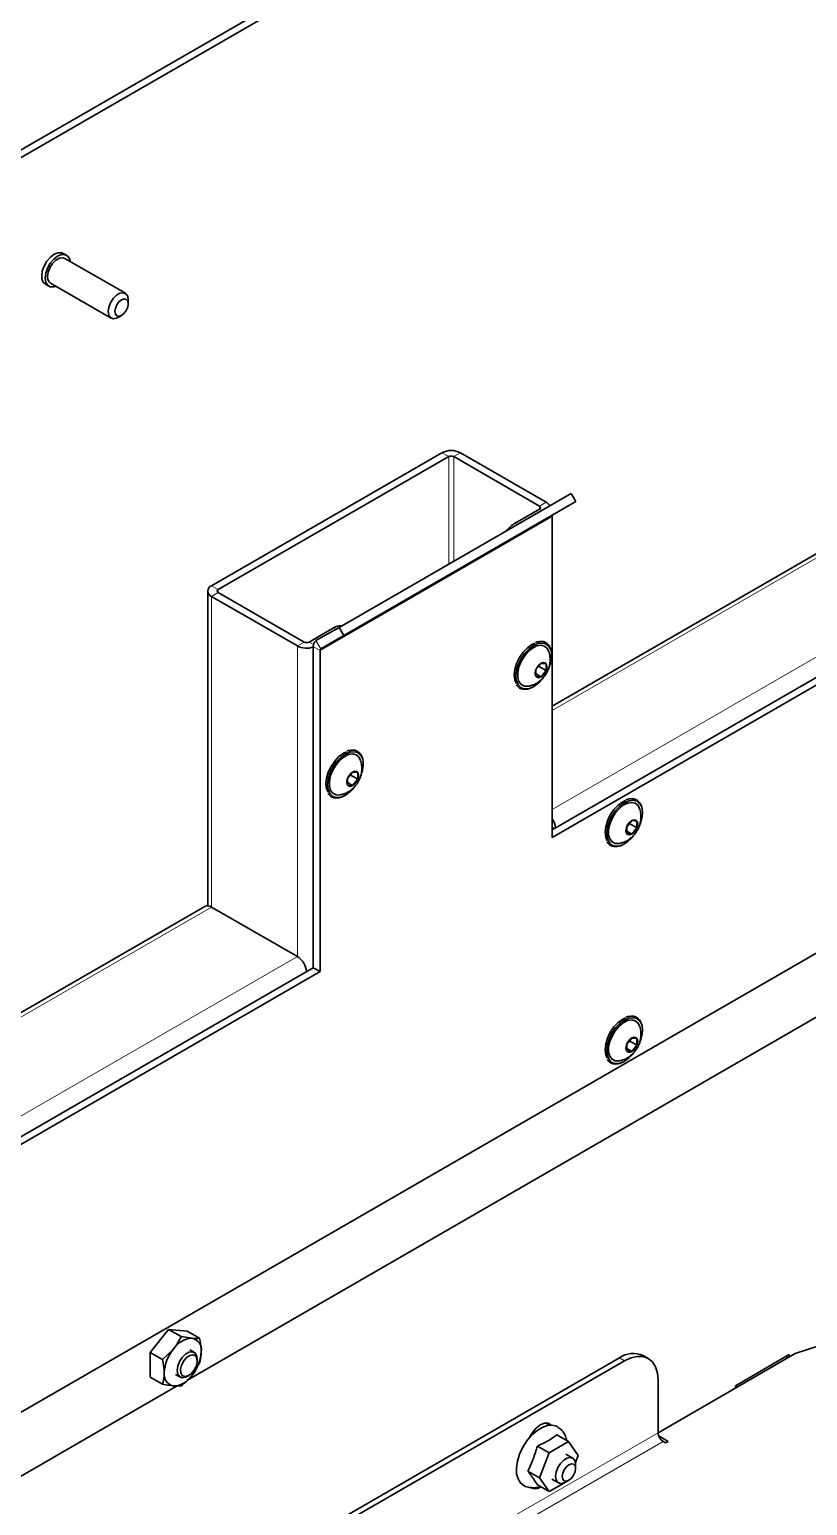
# Paper-space layout 'Blatt1' of a CAD drawing. Header units: millimetres. Extents: x 0 to 1189, y 0 to 841.
# Drawn here: x 789.1 to 821.8, y 634.1 to 696.2 of the extents above; entities that cross this region are included whole.
import ezdxf

# ---------------------------------------------------------------- set-up
doc = ezdxf.new("R2010")
doc.units = ezdxf.units.MM

psp = doc.layouts.new('Blatt1')

# ---------------------------------------------------------------- linework, layer by layer
at = {"color": 7, "linetype": 'Continuous', "lineweight": 35}
for p, q in [((764.889, 677.351), (869.937, 737.994)), ((764.889, 677.025), (869.937, 737.668)), ((856.98, 694.228), (811.074, 667.727)), ((860.996, 691.338), (811.074, 662.519)), ((861.279, 691.175), (811.074, 662.193)), ((790.66, 686.686), (790.519, 686.768)), ((793.131, 685.087), (790.585, 686.556)), ((789.769, 685.469), (789.91, 685.387)), ((789.985, 685.517), (792.531, 684.048)), ((793.255, 684.649), (793.255, 684.812)), ((792.831, 684.077), (792.972, 684.159)), ((786.75, 636.882), (861.279, 679.907)), ((806.445, 678.381), (796.753, 672.787)), ((806.727, 678.218), (797.036, 672.623)), ((810.546, 676.134), (806.936, 678.218)), ((810.829, 676.297), (807.219, 678.381)), ((811.874, 676.671), (802.116, 671.038)), ((812.074, 676.325), (802.316, 670.691)), ((811.105, 675.765), (812.074, 676.325)), ((811.874, 676.671), (812.074, 676.325)), ((809.519, 675.421), (810.546, 676.014)), ((811.074, 662.193), (811.074, 675.697)), ((796.593, 672.563), (796.593, 659.328)), ((796.753, 672.34), (800.363, 670.256)), ((797.036, 672.503), (800.646, 670.419)), ((801.882, 671.012), (800.855, 670.419)), ((802.116, 671.038), (801.147, 670.478)), ((802.316, 670.691), (801.347, 670.132)), ((802.116, 671.038), (802.316, 670.691)), ((801.033, 670.227), (801.033, 656.723)), ((801.316, 670.064), (801.316, 656.559)), ((810.608, 669.522), (810.395, 669.258)), ((810.395, 669.258), (810.395, 668.976)), ((810.509, 669.4), (810.82, 669.221)), ((810.82, 669.503), (810.608, 669.522)), ((810.82, 669.221), (810.82, 669.503)), ((810.395, 669.079), (810.608, 668.957)), ((810.395, 668.976), (810.608, 668.957)), ((810.608, 668.957), (810.82, 669.221)), ((802.688, 664.95), (802.476, 664.687)), ((802.9, 664.932), (802.688, 664.95)), ((802.9, 664.649), (802.9, 664.932)), ((802.476, 664.687), (802.476, 664.404)), ((802.476, 664.507), (802.688, 664.385)), ((802.476, 664.404), (802.688, 664.385)), ((802.589, 664.828), (802.9, 664.649)), ((802.688, 664.385), (802.9, 664.649)), ((814.426, 662.908), (814.214, 662.644)), ((814.214, 662.644), (814.214, 662.361)), ((814.214, 662.465), (814.426, 662.342)), ((814.327, 662.786), (814.638, 662.606)), ((814.638, 662.889), (814.426, 662.908)), ((814.426, 662.342), (814.638, 662.606)), ((814.638, 662.606), (814.638, 662.889)), ((814.214, 662.361), (814.426, 662.342)), ((796.48, 659.302), (773.798, 646.208)), ((796.753, 659.275), (800.363, 657.191)), ((801.033, 656.723), (778.309, 643.604)), ((801.316, 656.559), (778.592, 643.441)), ((801.316, 656.559), (801.033, 656.723)), ((795.721, 639.366), (824.447, 655.949)), ((814.426, 653.763), (814.214, 653.499)), ((814.638, 653.744), (814.426, 653.763)), ((814.638, 653.461), (814.638, 653.744)), ((814.214, 653.499), (814.214, 653.216)), ((814.214, 653.32), (814.426, 653.197)), ((814.214, 653.216), (814.426, 653.197)), ((814.327, 653.64), (814.638, 653.461)), ((814.426, 653.197), (814.638, 653.461)), ((794.952, 641.51), (794.174, 640.543)), ((794.952, 641.51), (795.477, 641.208)), ((795.73, 641.441), (794.952, 641.51)), ((795.73, 641.441), (796.255, 641.138)), ((794.699, 640.24), (795.157, 640.684)), ((795.477, 641.208), (795.935, 641.133)), ((822.328, 640.837), (821.295, 640.493)), ((781.376, 621.531), (813.903, 640.308)), ((781.588, 621.408), (814.115, 640.186)), ((794.174, 640.543), (794.699, 640.24)), ((794.174, 640.543), (794.174, 639.506)), ((796.03, 640.544), (795.846, 640.65)), ((796.255, 640.101), (795.935, 639.577)), ((796.154, 640.188), (796.154, 640.269)), ((815.115, 640.285), (814.903, 640.407)), ((821.295, 640.493), (815.529, 637.164)), ((821.044, 640.446), (818.782, 639.14)), ((820.945, 640.291), (820.945, 640.389)), ((821.044, 640.348), (821.044, 640.446)), ((794.174, 639.506), (794.699, 639.203)), ((795.246, 639.611), (795.43, 639.505)), ((795.73, 639.534), (795.801, 639.575)), ((786.75, 634.187), (795.314, 639.131)), ((795.477, 639.133), (795.157, 639.128)), ((815.529, 639.369), (815.529, 637.164)), ((818.782, 639.14), (818.782, 639.042)), ((818.824, 639.165), (818.824, 639.067)), ((810.905, 637.474), (810.859, 637.568)), ((811.275, 637.072), (811.765, 636.788)), ((815.953, 636.797), (815.557, 637.025)), ((810.458, 636.6), (810.949, 636.317)), ((811.765, 636.788), (810.949, 636.317)), ((812.174, 636.207), (811.765, 636.788)), ((815.741, 636.797), (815.847, 636.736)), ((815.847, 636.736), (815.953, 636.797)), ((810.949, 636.317), (810.541, 635.265)), ((811.94, 636.092), (811.657, 636.256)), ((812.057, 635.906), (812.174, 636.207)), ((812.064, 635.654), (812.064, 635.818)), ((810.05, 635.548), (810.541, 635.265)), ((810.541, 635.265), (810.949, 634.684)), ((810.949, 634.684), (811.765, 635.155)), ((811.057, 635.216), (811.34, 635.053)), ((811.64, 635.083), (811.781, 635.164)), ((811.765, 635.155), (811.765, 635.155)), ((810.458, 634.967), (810.949, 634.684))]:
    psp.add_line(p, q, dxfattribs=at)
at = {"color": 8, "linetype": 'Continuous', "lineweight": 18}
for p, q in [((811.074, 667.542), (857.14, 694.136)), ((811.074, 663.374), (860.75, 692.052)), ((806.727, 678.218), (806.445, 678.381)), ((806.727, 673.7), (806.727, 678.218)), ((806.936, 678.218), (807.219, 678.381)), ((806.936, 673.82), (806.936, 678.218)), ((810.546, 676.134), (810.829, 676.297)), ((810.546, 676.014), (810.546, 676.134)), ((801.316, 670.064), (811.074, 675.697)), ((811.105, 675.765), (801.347, 670.132)), ((810.546, 676.014), (810.641, 675.959)), ((809.519, 675.421), (809.613, 675.366)), ((797.036, 672.623), (796.753, 672.787)), ((797.036, 672.503), (796.753, 672.34)), ((796.753, 659.275), (796.753, 672.34)), ((797.036, 672.503), (797.036, 672.623)), ((801.347, 670.132), (801.147, 670.478)), ((801.977, 670.957), (801.882, 671.012)), ((800.646, 670.419), (800.363, 670.256)), ((800.363, 670.256), (800.363, 657.191)), ((800.855, 670.419), (801.041, 670.311)), ((801.316, 670.064), (801.033, 670.227)), ((811.074, 662.644), (811.182, 662.582)), ((773.958, 646.116), (796.753, 659.275)), ((777.568, 644.032), (800.363, 657.191)), ((814.115, 640.186), (813.903, 640.308)), ((815.529, 637.164), (780.174, 616.754)), ((780.386, 616.387), (815.741, 636.797))]:
    psp.add_line(p, q, dxfattribs=at)
at = {"color": 7, "linetype": 'Continuous', "lineweight": 35, "flags": 128}
for points in [[(789.614, 685.812), (789.64, 686.016), (789.715, 686.231), (789.832, 686.434), (789.98, 686.606), (790.144, 686.731), (790.308, 686.795), (790.456, 686.794), (790.519, 686.768)], [(789.755, 685.731), (789.781, 685.935), (789.856, 686.149), (789.974, 686.352), (790.121, 686.525), (790.285, 686.649), (790.449, 686.714), (790.597, 686.712), (790.714, 686.644), (790.79, 686.517), (790.81, 686.426)], [(789.861, 685.792), (789.887, 685.974), (789.96, 686.164), (790.073, 686.339), (790.212, 686.477), (790.359, 686.562), (790.497, 686.583), (790.585, 686.556)], [(790.21, 685.387), (790.121, 685.36), (789.974, 685.361), (789.856, 685.429), (789.781, 685.556), (789.755, 685.731)], [(792.831, 684.077), (792.757, 684.042), (792.619, 684.02), (792.506, 684.065), (792.432, 684.169), (792.407, 684.322), (792.432, 684.505), (792.506, 684.694), (792.619, 684.869), (792.757, 685.007), (792.905, 685.092), (793.043, 685.114), (793.156, 685.07), (793.23, 684.965), (793.255, 684.812), (793.255, 684.812)], [(793.255, 684.649), (793.234, 684.761), (793.172, 684.832), (793.081, 684.85), (792.972, 684.812), (792.864, 684.725), (792.772, 684.601), (792.711, 684.46), (792.689, 684.322), (792.711, 684.21), (792.772, 684.139), (792.864, 684.121), (792.972, 684.159), (793.081, 684.246), (793.172, 684.37), (793.234, 684.511), (793.255, 684.649)], [(810.353, 670.378), (810.226, 670.317), (810.034, 670.177), (809.855, 669.988), (809.701, 669.763), (809.583, 669.517), (809.509, 669.268), (809.483, 669.031), (809.509, 668.824), (809.574, 668.673)], [(810.755, 670.358), (810.668, 670.376), (810.489, 670.358), (810.296, 670.276), (810.104, 670.136), (809.925, 669.947), (809.771, 669.722), (809.653, 669.477), (809.579, 669.227), (809.554, 668.99), (809.579, 668.783), (809.653, 668.619), (809.717, 668.549)], [(810.937, 670.021), (810.87, 670.153), (810.755, 670.251), (810.605, 670.286), (810.433, 670.257), (810.251, 670.167), (810.071, 670.02), (809.909, 669.829), (809.775, 669.608), (809.68, 669.372), (809.631, 669.141), (809.631, 668.929), (809.68, 668.754), (809.775, 668.629), (809.909, 668.562), (810.071, 668.558), (810.09, 668.562)], [(810.855, 669.382), (810.836, 669.481), (810.783, 669.543), (810.702, 669.558), (810.608, 669.525), (810.513, 669.449), (810.433, 669.341), (810.379, 669.217), (810.36, 669.097), (810.379, 668.998), (810.433, 668.936), (810.513, 668.921), (810.608, 668.954), (810.702, 669.03), (810.783, 669.138), (810.836, 669.262), (810.855, 669.382)], [(802.434, 665.806), (802.306, 665.745), (802.114, 665.605), (801.935, 665.416), (801.781, 665.191), (801.663, 664.946), (801.589, 664.696), (801.564, 664.459), (801.589, 664.252), (801.654, 664.101)], [(802.836, 665.786), (802.748, 665.804), (802.569, 665.786), (802.377, 665.705), (802.185, 665.564), (802.006, 665.375), (801.852, 665.15), (801.734, 664.905), (801.66, 664.655), (801.634, 664.419), (801.66, 664.211), (801.734, 664.047), (801.797, 663.977)], [(803.018, 665.45), (802.951, 665.582), (802.835, 665.679), (802.686, 665.714), (802.514, 665.686), (802.331, 665.595), (802.152, 665.448), (801.989, 665.257), (801.856, 665.036), (801.761, 664.801), (801.711, 664.569), (801.711, 664.357), (801.761, 664.182), (801.856, 664.057), (801.989, 663.99), (802.152, 663.986), (802.17, 663.99)], [(802.935, 664.81), (802.917, 664.909), (802.863, 664.971), (802.783, 664.986), (802.688, 664.953), (802.593, 664.877), (802.513, 664.769), (802.459, 664.645), (802.44, 664.525), (802.459, 664.426), (802.513, 664.365), (802.593, 664.349), (802.688, 664.382), (802.783, 664.458), (802.863, 664.567), (802.917, 664.69), (802.935, 664.81)], [(814.171, 663.764), (814.044, 663.703), (813.852, 663.563), (813.673, 663.374), (813.519, 663.149), (813.401, 662.903), (813.327, 662.653), (813.302, 662.417), (813.327, 662.21), (813.392, 662.059)], [(814.574, 663.744), (814.486, 663.762), (814.307, 663.744), (814.115, 663.662), (813.923, 663.522), (813.744, 663.333), (813.59, 663.108), (813.472, 662.862), (813.398, 662.613), (813.372, 662.376), (813.398, 662.169), (813.472, 662.005), (813.535, 661.934)], [(814.756, 663.407), (814.689, 663.539), (814.573, 663.636), (814.424, 663.672), (814.251, 663.643), (814.069, 663.552), (813.89, 663.406), (813.727, 663.215), (813.594, 662.993), (813.499, 662.758), (813.449, 662.526), (813.449, 662.315), (813.499, 662.14), (813.594, 662.014), (813.727, 661.947), (813.89, 661.944), (813.908, 661.947)], [(814.673, 662.768), (814.655, 662.867), (814.601, 662.928), (814.521, 662.944), (814.426, 662.911), (814.331, 662.835), (814.251, 662.726), (814.197, 662.603), (814.178, 662.482), (814.197, 662.384), (814.251, 662.322), (814.331, 662.306), (814.426, 662.339), (814.521, 662.416), (814.601, 662.524), (814.655, 662.648), (814.673, 662.768)], [(814.171, 654.619), (814.044, 654.558), (813.852, 654.418), (813.673, 654.229), (813.519, 654.004), (813.401, 653.758), (813.327, 653.508), (813.302, 653.272), (813.327, 653.064), (813.392, 652.914)], [(814.574, 654.598), (814.486, 654.616), (814.307, 654.599), (814.115, 654.517), (813.923, 654.377), (813.744, 654.188), (813.59, 653.963), (813.472, 653.717), (813.398, 653.467), (813.372, 653.231), (813.398, 653.024), (813.472, 652.86), (813.535, 652.789)], [(814.756, 654.262), (814.689, 654.394), (814.573, 654.491), (814.424, 654.527), (814.251, 654.498), (814.069, 654.407), (813.89, 654.261), (813.727, 654.07), (813.594, 653.848), (813.499, 653.613), (813.449, 653.381), (813.449, 653.17), (813.499, 652.995), (813.594, 652.869), (813.727, 652.802), (813.89, 652.799), (813.908, 652.802)], [(814.673, 653.623), (814.655, 653.721), (814.601, 653.783), (814.521, 653.799), (814.426, 653.766), (814.331, 653.689), (814.251, 653.581), (814.197, 653.457), (814.178, 653.337), (814.197, 653.239), (814.251, 653.177), (814.331, 653.161), (814.426, 653.194), (814.521, 653.271), (814.601, 653.379), (814.655, 653.503), (814.673, 653.623)], [(795.518, 639.478), (795.405, 639.522), (795.331, 639.627), (795.306, 639.779), (795.331, 639.962), (795.405, 640.152), (795.518, 640.326), (795.656, 640.464), (795.804, 640.549), (795.942, 640.571), (796.055, 640.527), (796.129, 640.422), (796.154, 640.269), (796.154, 640.269)], [(795.624, 639.528), (795.755, 639.552), (795.892, 639.642), (796.016, 639.784), (796.107, 639.956), (796.151, 640.133), (796.142, 640.286), (796.081, 640.394), (795.978, 640.439), (795.847, 640.415), (795.709, 640.325), (795.586, 640.183), (795.495, 640.011), (795.45, 639.834), (795.459, 639.681), (795.52, 639.573), (795.624, 639.528)], [(815.529, 639.369), (815.502, 639.672), (815.421, 639.932), (815.291, 640.139), (815.115, 640.285), (814.901, 640.364), (814.656, 640.374), (814.391, 640.314), (814.115, 640.186)], [(795.73, 639.534), (795.656, 639.499), (795.518, 639.478)], [(811.083, 637.484), (810.876, 637.468), (810.655, 637.389), (810.429, 637.249), (810.211, 637.056), (810.012, 636.819), (809.841, 636.55), (809.707, 636.263), (809.616, 635.972), (809.574, 635.692), (809.583, 635.436), (809.641, 635.218), (809.747, 635.049), (809.862, 634.954)], [(811.037, 637.486), (811.037, 637.486), (810.912, 637.559), (810.754, 637.56), (810.579, 637.491), (810.404, 637.359), (810.247, 637.175), (810.122, 636.958), (810.121, 636.957)], [(811.292, 637.419), (811.265, 637.434), (811.083, 637.484)], [(811.64, 635.083), (811.566, 635.048), (811.428, 635.026), (811.315, 635.07), (811.241, 635.175), (811.216, 635.328), (811.241, 635.51), (811.315, 635.7), (811.428, 635.875), (811.566, 636.013), (811.714, 636.098), (811.852, 636.119), (811.965, 636.075), (812.039, 635.97), (812.064, 635.818), (812.064, 635.818)], [(812.064, 635.654), (812.043, 635.767), (811.981, 635.837), (811.89, 635.855), (811.781, 635.818), (811.673, 635.73), (811.581, 635.607), (811.52, 635.465), (811.499, 635.328), (811.52, 635.215), (811.581, 635.145), (811.673, 635.127), (811.781, 635.164), (811.89, 635.252), (811.981, 635.376), (812.043, 635.517), (812.064, 635.654)]]:
    psp.add_lwpolyline(points, dxfattribs=at)
at = {"color": 8, "linetype": 'Continuous', "lineweight": 18, "flags": 128}
for points in [[(810.981, 669.484), (811.014, 669.611), (811.039, 669.848)], [(809.717, 668.549), (809.771, 668.51), (809.925, 668.462), (810.104, 668.48), (810.296, 668.562), (810.489, 668.702), (810.577, 668.788)], [(803.062, 664.912), (803.094, 665.039), (803.119, 665.276)], [(801.797, 663.977), (801.852, 663.938), (802.006, 663.89), (802.185, 663.908), (802.377, 663.99), (802.569, 664.13), (802.658, 664.216)], [(814.8, 662.87), (814.832, 662.997), (814.857, 663.233)], [(813.535, 661.934), (813.59, 661.895), (813.744, 661.848), (813.923, 661.866), (814.115, 661.947), (814.307, 662.088), (814.396, 662.173)], [(814.8, 653.724), (814.832, 653.852), (814.857, 654.088)], [(813.535, 652.789), (813.59, 652.75), (813.744, 652.703), (813.923, 652.72), (814.115, 652.802), (814.307, 652.942), (814.396, 653.028)]]:
    psp.add_lwpolyline(points, dxfattribs=at)
at = {"color": 7, "linetype": 'Continuous', "lineweight": 35}
for centre, radius, start, end in [((789.975, 685.769), 0.364, 173.19552, 235.4923), ((790.144, 685.754), 0.286, 172.48139, 236.20643), ((806.832, 677.634), 0.841, 62.60967, 117.39033), ((806.832, 678.017), 0.226, 62.60967, 117.39033), ((810.523, 676.074), 0.0643, 290.78342, 69.21658), ((810.679, 676.007), 0.327, 26.14385, 62.77985), ((811.148, 675.705), 0.0741, 125.69804, 185.62038), ((810.201, 674.295), 1.316, 121.22414, 141.9051), ((796.838, 672.563), 0.239, 110.78342, 249.21658), ((797.059, 672.563), 0.0643, 110.78342, 249.21658), ((802.207, 670.505), 0.603, 87.30997, 122.67809), ((801.307, 670.254), 0.275, 125.69804, 185.62038), ((800.753, 671.009), 0.848, 242.65919, 289.29972), ((800.751, 670.62), 0.226, 242.60967, 297.39033), ((801.39, 670.071), 0.0741, 125.69804, 185.62038), ((810.387, 662.522), 0.831, 5.38681, 34.20701), ((796.593, 659.051), 0.275, 54.38242, 114.30712), ((799.904, 656.477), 0.849, 5.51896, 57.23127), ((796.455, 639.604), 1.688, 140.22793, 177.36071), ((795.995, 640.131), 1.004, 93.42954, 146.56509), ((795.847, 640.657), 0.484, 350.74812, 79.45322), ((794.637, 640.657), 1.688, 320.22793, 357.36071), ((814.489, 639.49), 1.006, 65.69288, 125.61758), ((795.246, 639.604), 0.484, 170.74812, 259.45322), ((795.097, 640.13), 1.004, 273.42954, 326.56509), ((815.99, 637.185), 0.461, 182.60548, 237.39452), ((810.344, 635.233), 0.427, 247.38376, 306.06289)]:
    psp.add_arc(centre, radius, start, end, dxfattribs=at)
at = {"color": 8, "linetype": 'Continuous', "lineweight": 18}
for centre in [(810.563, 669.917), (802.644, 665.346), (814.382, 663.303), (814.382, 654.158)]:
    psp.add_arc(centre, 0.481, 351.65331, 66.45861, dxfattribs=at)
at = {"color": 7, "linetype": 'Continuous', "lineweight": 35}
for points, knots in [([(810.512, 670.435), (810.487, 670.434), (810.442, 670.432), (810.393, 670.409), (810.37, 670.398)], [0, 0, 0, 0, 0.530343, 1, 1, 1, 1]), ([(811.054, 669.868), (811.052, 669.906), (811.049, 670.016), (811.006, 670.176), (810.913, 670.326), (810.777, 670.42), (810.639, 670.457), (810.546, 670.441), (810.512, 670.435)], [0, 0, 0, 0, 0.1047095, 0.3047024, 0.5041768, 0.6989376, 0.8893919, 1, 1, 1, 1]), ([(810.904, 669.257), (810.906, 669.262), (810.951, 669.343), (811.005, 669.513), (811.049, 669.715), (811.052, 669.829), (811.054, 669.868)], [0, 0, 0, 0, 0.022934, 0.408657, 0.795164, 1, 1, 1, 1]), ([(810.992, 669.68), (810.989, 669.756), (810.985, 669.871), (810.946, 669.978), (810.933, 670.015)], [0, 0, 0, 0, 0.661769, 1, 1, 1, 1]), ([(810.089, 668.567), (810.137, 668.576), (810.255, 668.6), (810.43, 668.686), (810.608, 668.815), (810.766, 668.985), (810.891, 669.194), (810.976, 669.432), (810.986, 669.598), (810.992, 669.68)], [0, 0, 0, 0, 0.09409, 0.232877, 0.372291, 0.518095, 0.678747, 0.841366, 1, 1, 1, 1]), ([(809.577, 668.625), (809.589, 668.604), (809.629, 668.532), (809.743, 668.461), (809.902, 668.421), (810.08, 668.443), (810.267, 668.519), (810.455, 668.65), (810.604, 668.79), (810.678, 668.894), (810.702, 668.927)], [0, 0, 0, 0, 0.060628, 0.205957, 0.347995, 0.490313, 0.635961, 0.783839, 0.932032, 1, 1, 1, 1]), ([(802.592, 665.863), (802.568, 665.862), (802.522, 665.861), (802.473, 665.837), (802.451, 665.826)], [0, 0, 0, 0, 0.530343, 1, 1, 1, 1]), ([(803.134, 665.296), (803.133, 665.334), (803.129, 665.444), (803.087, 665.604), (802.993, 665.754), (802.858, 665.848), (802.72, 665.885), (802.626, 665.869), (802.592, 665.863)], [0, 0, 0, 0, 0.1047095, 0.3047024, 0.5041768, 0.6989376, 0.8893919, 1, 1, 1, 1]), ([(802.17, 663.995), (802.217, 664.004), (802.336, 664.028), (802.51, 664.114), (802.688, 664.243), (802.846, 664.413), (802.972, 664.622), (803.056, 664.86), (803.067, 665.026), (803.072, 665.108)], [0, 0, 0, 0, 0.09409, 0.232877, 0.372291, 0.518095, 0.678747, 0.841366, 1, 1, 1, 1]), ([(802.984, 664.685), (802.987, 664.69), (803.032, 664.771), (803.085, 664.941), (803.129, 665.143), (803.133, 665.257), (803.134, 665.296)], [0, 0, 0, 0, 0.022934, 0.408657, 0.795164, 1, 1, 1, 1]), ([(803.072, 665.108), (803.07, 665.184), (803.066, 665.299), (803.026, 665.407), (803.013, 665.443)], [0, 0, 0, 0, 0.661769, 1, 1, 1, 1]), ([(801.657, 664.053), (801.669, 664.032), (801.71, 663.96), (801.823, 663.889), (801.982, 663.85), (802.16, 663.871), (802.348, 663.947), (802.535, 664.078), (802.685, 664.218), (802.759, 664.322), (802.782, 664.355)], [0, 0, 0, 0, 0.060628, 0.205957, 0.347995, 0.490313, 0.635961, 0.783839, 0.932032, 1, 1, 1, 1]), ([(814.33, 663.821), (814.306, 663.82), (814.26, 663.818), (814.211, 663.795), (814.189, 663.784)], [0, 0, 0, 0, 0.530343, 1, 1, 1, 1]), ([(814.872, 663.254), (814.871, 663.292), (814.867, 663.402), (814.825, 663.562), (814.731, 663.712), (814.596, 663.805), (814.458, 663.843), (814.364, 663.827), (814.33, 663.821)], [0, 0, 0, 0, 0.1047095, 0.3047024, 0.5041768, 0.6989376, 0.8893919, 1, 1, 1, 1]), ([(813.908, 661.952), (813.955, 661.962), (814.074, 661.986), (814.248, 662.072), (814.426, 662.2), (814.584, 662.371), (814.71, 662.58), (814.794, 662.817), (814.805, 662.983), (814.81, 663.066)], [0, 0, 0, 0, 0.0940899, 0.2328774, 0.3722908, 0.5180945, 0.6787474, 0.8413658, 1, 1, 1, 1]), ([(814.722, 662.643), (814.725, 662.647), (814.77, 662.729), (814.823, 662.899), (814.867, 663.101), (814.871, 663.214), (814.872, 663.254)], [0, 0, 0, 0, 0.022934, 0.408657, 0.795164, 1, 1, 1, 1]), ([(814.81, 663.066), (814.808, 663.142), (814.804, 663.257), (814.764, 663.364), (814.751, 663.401)], [0, 0, 0, 0, 0.661769, 1, 1, 1, 1]), ([(813.395, 662.01), (813.407, 661.989), (813.448, 661.917), (813.561, 661.847), (813.72, 661.807), (813.898, 661.829), (814.086, 661.905), (814.273, 662.036), (814.422, 662.176), (814.497, 662.28), (814.52, 662.312)], [0, 0, 0, 0, 0.060628, 0.205957, 0.347995, 0.490313, 0.635961, 0.783839, 0.932032, 1, 1, 1, 1]), ([(814.33, 654.676), (814.306, 654.675), (814.26, 654.673), (814.211, 654.65), (814.189, 654.639)], [0, 0, 0, 0, 0.530343, 1, 1, 1, 1]), ([(814.872, 654.109), (814.871, 654.146), (814.867, 654.256), (814.825, 654.417), (814.731, 654.567), (814.596, 654.66), (814.458, 654.697), (814.364, 654.682), (814.33, 654.676)], [0, 0, 0, 0, 0.1047095, 0.3047024, 0.5041768, 0.6989376, 0.8893919, 1, 1, 1, 1]), ([(813.908, 652.807), (813.955, 652.817), (814.074, 652.841), (814.248, 652.927), (814.426, 653.055), (814.584, 653.225), (814.71, 653.434), (814.794, 653.672), (814.805, 653.838), (814.81, 653.92)], [0, 0, 0, 0, 0.0940899, 0.2328774, 0.3722908, 0.5180945, 0.6787474, 0.8413658, 1, 1, 1, 1]), ([(814.722, 653.497), (814.725, 653.502), (814.77, 653.584), (814.823, 653.754), (814.867, 653.955), (814.871, 654.069), (814.872, 654.109)], [0, 0, 0, 0, 0.022934, 0.408657, 0.795164, 1, 1, 1, 1]), ([(814.81, 653.92), (814.808, 653.996), (814.804, 654.111), (814.764, 654.219), (814.751, 654.255)], [0, 0, 0, 0, 0.661769, 1, 1, 1, 1]), ([(813.395, 652.865), (813.407, 652.844), (813.448, 652.772), (813.561, 652.701), (813.72, 652.662), (813.898, 652.683), (814.086, 652.76), (814.273, 652.891), (814.422, 653.031), (814.497, 653.134), (814.52, 653.167)], [0, 0, 0, 0, 0.060628, 0.205957, 0.347995, 0.490313, 0.635961, 0.783839, 0.932032, 1, 1, 1, 1]), ([(795.157, 640.684), (795.166, 640.695), (795.297, 640.859), (795.39, 641.04), (795.477, 641.208)], [0, 0, 0, 0, 0.070206, 1, 1, 1, 1]), ([(795.935, 641.133), (795.944, 641.132), (796.075, 641.121), (796.168, 641.13), (796.255, 641.138)], [0, 0, 0, 0, 0.070206, 1, 1, 1, 1]), ([(796.255, 641.138), (796.264, 641.095), (796.305, 640.903), (796.316, 640.721), (796.324, 640.579)], [0, 0, 0, 0, 0.2231694, 1, 1, 1, 1]), ([(794.768, 639.681), (794.76, 639.823), (794.749, 640.005), (794.708, 640.197), (794.699, 640.24)], [0, 0, 0, 0, 0.7768306, 1, 1, 1, 1]), ([(796.324, 640.579), (796.323, 640.538), (796.32, 640.364), (796.283, 640.214), (796.255, 640.101)], [0, 0, 0, 0, 0.241423, 1, 1, 1, 1]), ([(794.699, 639.203), (794.727, 639.316), (794.764, 639.466), (794.768, 639.64), (794.768, 639.681)], [0, 0, 0, 0, 0.758577, 1, 1, 1, 1]), ([(795.935, 639.577), (795.926, 639.566), (795.794, 639.403), (795.629, 639.263), (795.477, 639.133)], [0, 0, 0, 0, 0.070206, 1, 1, 1, 1]), ([(795.157, 639.128), (795.148, 639.129), (795.016, 639.141), (794.852, 639.173), (794.699, 639.203)], [0, 0, 0, 0, 0.0702062, 1, 1, 1, 1]), ([(811.275, 637.072), (811.197, 637.016), (811.04, 636.904), (810.766, 636.746), (810.564, 636.65), (810.458, 636.6)], [0, 0, 0, 0, 0.3208315, 0.6462101, 1, 1, 1, 1]), ([(811.685, 636.834), (811.681, 636.863), (811.666, 636.967), (811.59, 637.126), (811.464, 637.301), (811.349, 637.38), (811.292, 637.418)], [0, 0, 0, 0, 0.1161597, 0.4258622, 0.7207827, 1, 1, 1, 1]), ([(810.458, 636.6), (810.4, 636.419), (810.296, 636.098), (810.16, 635.744), (810.07, 635.584), (810.05, 635.548)], [0, 0, 0, 0, 0.49968, 0.889054, 1, 1, 1, 1]), ([(810.05, 635.548), (810.103, 635.481), (810.209, 635.345), (810.345, 635.151), (810.419, 635.03), (810.458, 634.967)], [0, 0, 0, 0, 0.320831, 0.64621, 1, 1, 1, 1]), ([(809.862, 634.962), (809.879, 634.949), (809.955, 634.893), (810.121, 634.851), (810.337, 634.842), (810.491, 634.863), (810.567, 634.897), (810.575, 634.9)], [0, 0, 0, 0, 0.086042, 0.382449, 0.672249, 0.969482, 1, 1, 1, 1])]:
    psp.add_open_spline(points, degree=3, knots=knots, dxfattribs=at)

doc.saveas('drawing.dxf')
